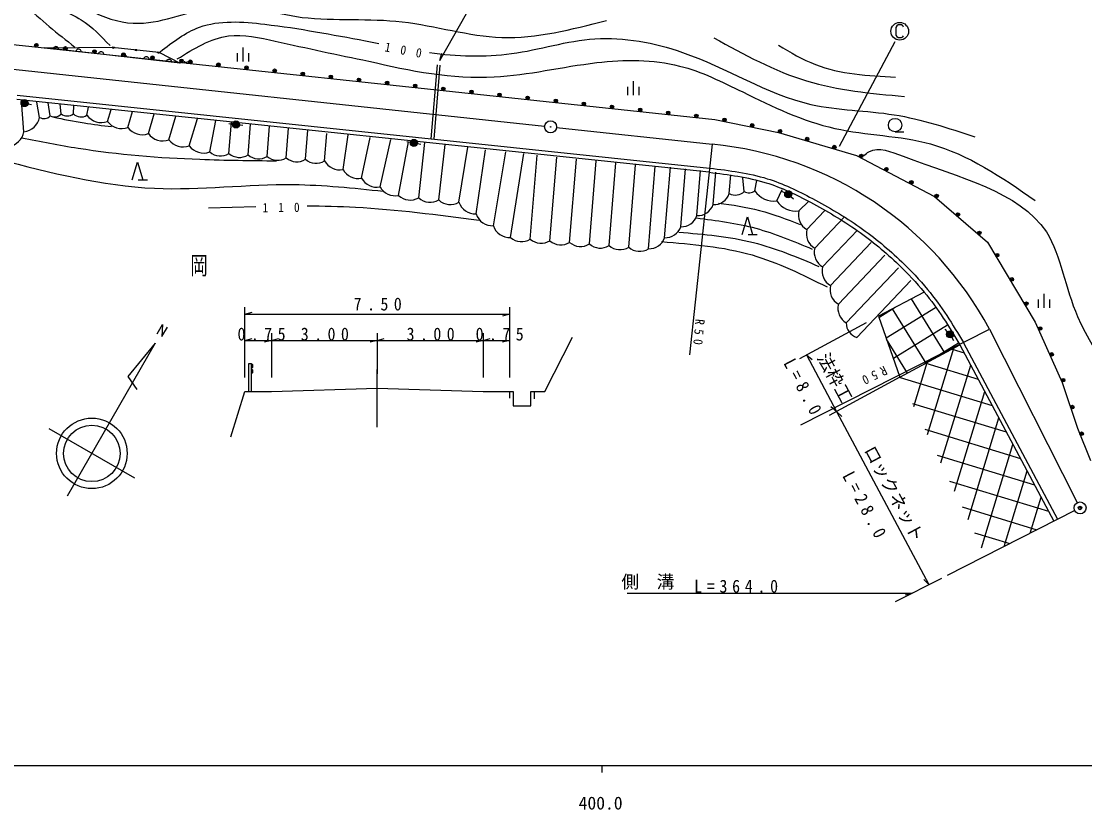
# Model space of a CAD drawing. Units: millimetres, scale not verified. Extents: x 40000 to 680000, y 20000 to 380000.
# Drawn here: x 385724 to 536466, y 198715 to 310462 of the extents above; entities that cross this region are included whole.
import ezdxf
from ezdxf.enums import TextEntityAlignment as Align

# ---------------------------------------------------------------- set-up
doc = ezdxf.new("R2010")
doc.units = ezdxf.units.MM
doc.header["$LTSCALE"] = 1000
doc.header["$PDMODE"] = 32
doc.header["$PDSIZE"] = 500
doc.layers.add('M-BGD', color=7, linetype='Continuous', lineweight=25)
doc.layers.add('M-TTL-BAND', color=7, linetype='Continuous', lineweight=25)
doc.layers.add('M-OTRS', color=6, linetype='Continuous')
doc.styles.add('ＭＳ ゴシック', font='')
doc.styles.get('ＭＳ ゴシック').set_extended_font_data('MS Gothic')

msp = doc.modelspace()

# ---------------------------------------------------------------- hatches: boundary and pattern name
at = {"layer": 'M-BGD'}
h = msp.add_hatch(dxfattribs=at)
h.set_pattern_fill('USER', color=256, style=0, pattern_type=2)
h.set_pattern_definition([(121.7233, (95682, 687683), (-2551.793, -1577.452), []), (31.7233, (95682, 687683), (-1577.452, 2551.793), [])])
h.paths.add_polyline_path([(510280, 260019), (518767, 264598), (516414, 268405), (513714, 272073), (507237, 268674)])
h = msp.add_hatch(dxfattribs=at)
h.set_pattern_fill('USER', color=256, style=0, pattern_type=2)
h.set_pattern_definition([(343.0788, (70694, 701013), (873.168, 2870.118), []), (73.0788, (70694, 701013), (-2870.118, 873.168), [])])
h.paths.add_polyline_path([(532098, 239610), (518767, 264598), (510280, 260019), (522391, 234687)])

# ---------------------------------------------------------------- linework, layer by layer
for p, q in [((379607, 307697), (408417, 304612)), ((509560, 307561), (501660, 292704)), ((362380, 306021), (459908, 295588)), ((408266, 304535), (389032, 306714)), ((398907, 306739), (398633, 306768)), ((398642, 306743), (398893, 306716)), ((398872, 306694), (398657, 306717)), ((398679, 306691), (398846, 306673)), ((398808, 306659), (398713, 306669)), ((402115, 306395), (401841, 306425)), ((401850, 306400), (402101, 306373)), ((402080, 306351), (401865, 306374)), ((401887, 306347), (402054, 306329)), ((402016, 306315), (401921, 306326)), ((405323, 306052), (405048, 306081)), ((405058, 306056), (405308, 306030)), ((405288, 306008), (405073, 306031)), ((417121, 306742), (417121, 304742)), ((405094, 306004), (405262, 305986)), ((405224, 305972), (405128, 305982)), ((408417, 304612), (408914, 304559)), ((409161, 304532), (409658, 304479)), ((416321, 305942), (416321, 304742)), ((417921, 305942), (417921, 304742)), ((445071, 304913), (445319, 305921)), ((409658, 304479), (484022, 296517)), ((443834, 293805), (444723, 304273)), ((444233, 293771), (445121, 304239)), ((472470, 301984), (472470, 299984)), ((471670, 301184), (471670, 299984)), ((473270, 301184), (473270, 299984)), ((483224, 289059), (385089, 299379)), ((385152, 299976), (483286, 289656)), ((386108, 294800), (385765, 299200)), ((386682, 298765), (387173, 298670)), ((388297, 296844), (387946, 298981)), ((389836, 297037), (389544, 298910)), ((391376, 297326), (391245, 298731)), ((393108, 297326), (393168, 298529)), ((395033, 297133), (395265, 298309)), ((397935, 296267), (398445, 297974)), ((400838, 295401), (401510, 297652)), ((403741, 294535), (404575, 297330)), ((406644, 293669), (407640, 297007)), ((409546, 292803), (410705, 296685)), ((412449, 291937), (413280, 296414)), ((415160, 291729), (415502, 296181)), ((415659, 295889), (415161, 295940)), ((416652, 295777), (417149, 295716)), ((417870, 291520), (418207, 295896)), ((420580, 291312), (420911, 295612)), ((484022, 296517), (493043, 294697)), ((423291, 291103), (423616, 295327)), ((426001, 290895), (426320, 295043)), ((428711, 290686), (429029, 294575)), ((431333, 289459), (432083, 294357)), ((433956, 288232), (435180, 294008)), ((461598, 295406), (483650, 293037)), ((493043, 294697), (504112, 291452)), ((509580, 294800), (510830, 294800)), ((436578, 287005), (438103, 293703)), ((439200, 285779), (440633, 293397)), ((440880, 293302), (440387, 293382)), ((441868, 293144), (442361, 293064)), ((442055, 285458), (442935, 293296)), ((444909, 285137), (445792, 292995)), ((447764, 284816), (449009, 292612)), ((483650, 293037), (480444, 263208)), ((450202, 283148), (451513, 292220)), ((452639, 281481), (454392, 291958)), ((455077, 279813), (456966, 291740)), ((457869, 279585), (458838, 291471)), ((460662, 279357), (461627, 291204)), ((463454, 279130), (464417, 290937)), ((504112, 291452), (515181, 285626)), ((466246, 278902), (467206, 290670)), ((469039, 278675), (469995, 290403)), ((471831, 278447), (472784, 290135)), ((474624, 278219), (475578, 289927)), ((476914, 279783), (477729, 289777)), ((479205, 281347), (479873, 289551)), ((402313, 287998), (403613, 287998)), ((481495, 282911), (482018, 289325)), ((483786, 284475), (484163, 289099)), ((486076, 286039), (486295, 288719)), ((488209, 286355), (488017, 288269)), ((489709, 286434), (489989, 287907)), ((492829, 285012), (493567, 286632)), ((493977, 286139), (493514, 286328)), ((494823, 285629), (495205, 285306)), ((495949, 283590), (497367, 284969)), ((515181, 285626), (522671, 279134)), ((412274, 284024), (418990, 284227)), ((497068, 280944), (499582, 283590)), ((498187, 278298), (502328, 282656)), ((499306, 275652), (504267, 280873)), ((488746, 280227), (490046, 280227)), ((500425, 273006), (506205, 279089)), ((522671, 279134), (529460, 267838)), ((501544, 270360), (508144, 277306)), ((502663, 267714), (510069, 275508)), ((504164, 265661), (511825, 273717)), ((530673, 271851), (530673, 269851)), ((417437, 259977), (417437, 269946)), ((454937, 269946), (454937, 259977)), ((529873, 271051), (529873, 269851)), ((531473, 271051), (531473, 269851)), ((417437, 268946), (418437, 269226)), ((417437, 268946), (454937, 268946)), ((454937, 268946), (453937, 268666)), ((505477, 267724), (496035, 262631)), ((529460, 267838), (533289, 259266)), ((417437, 265241), (418437, 265521)), ((421187, 266241), (421187, 259977)), ((421187, 265241), (422187, 265521)), ((436187, 266241), (436187, 260477)), ((436187, 265241), (437187, 265521)), ((451187, 266241), (451187, 259977)), ((451187, 265241), (452187, 265521)), ((496201, 253243), (522956, 266813)), ((517024, 266448), (516671, 266802)), ((517623, 265659), (517868, 265223)), ((522956, 266813), (535416, 242247)), ((404708, 264821), (392240, 243152)), ((404708, 264821), (400849, 260119)), ((417437, 265241), (421187, 265241)), ((421187, 265241), (420187, 264961)), ((421187, 265241), (436187, 265241)), ((436187, 265241), (435187, 264961)), ((436187, 265241), (451187, 265241)), ((451187, 265241), (450187, 264961)), ((451187, 265241), (454937, 265241)), ((454937, 265241), (453937, 264961)), ((518767, 264598), (532098, 239610)), ((519297, 264880), (532627, 239893)), ((497027, 263166), (501292, 255171)), ((497027, 263166), (497829, 262506)), ((436187, 252936), (436187, 261106)), ((400849, 260119), (402084, 258255)), ((510280, 260019), (500235, 254601)), ((454937, 257977), (454937, 257050)), ((458437, 257977), (458437, 256934)), ((533289, 259266), (535453, 252774)), ((501292, 255171), (500490, 255831)), ((501292, 255171), (514386, 230627)), ((501292, 255171), (502037, 254447)), ((401798, 245728), (389664, 252710)), ((535453, 252774), (537284, 248197)), ((535043, 241104), (516951, 231928)), ((509630, 228214), (516197, 231545)), ((514386, 230627), (513641, 231351)), ((471629, 229421), (512010, 229421)), ((512010, 229421), (511010, 229141))]:
    msp.add_line(p, q, dxfattribs=at)
for points in [[(445071, 304913), (455420, 323199), (468503, 323199)], [(510794, 309648), (510694, 309798), (510494, 309948), (510044, 309948), (509844, 309798), (509694, 309598), (509694, 308498), (509844, 308298), (510044, 308148), (510494, 308148), (510694, 308248), (510794, 308398)], [(389032, 306714), (398595, 306796), (405215, 306088), (408266, 304535)], [(391032, 306488), (391011, 306587), (390973, 306672), (390902, 306760), (390828, 306817), (390736, 306859), (390609, 306874), (390510, 306853), (390425, 306814), (390337, 306744), (390280, 306670), (390238, 306578)], [(394238, 306124), (394217, 306223), (394178, 306308), (394108, 306397), (394034, 306454), (393942, 306496), (393815, 306511), (393716, 306490), (393631, 306451), (393543, 306380), (393486, 306306), (393443, 306215)], [(397444, 305761), (397423, 305860), (397384, 305945), (397314, 306034), (397240, 306090), (397148, 306133), (397021, 306147), (396922, 306126), (396837, 306088), (396748, 306017), (396692, 305943), (396649, 305851)], [(400650, 305398), (400629, 305497), (400590, 305582), (400519, 305670), (400445, 305727), (400353, 305770), (400226, 305784), (400127, 305763), (400042, 305724), (399954, 305654), (399897, 305580), (399855, 305488)], [(403855, 305035), (403834, 305134), (403796, 305219), (403725, 305307), (403651, 305364), (403559, 305406), (403432, 305421), (403333, 305400), (403248, 305361), (403160, 305291), (403103, 305217), (403060, 305125)], [(407061, 304671), (407040, 304770), (407001, 304855), (406931, 304944), (406857, 305001), (406765, 305043), (406638, 305058), (406539, 305037), (406454, 304998), (406365, 304927), (406309, 304853), (406266, 304762)], [(409161, 304532), (409081, 304541), (409033, 304556), (408976, 304592), (408940, 304626), (408914, 304669), (408891, 304732), (408886, 304783), (408889, 304813)], [(409239, 304775), (409235, 304735), (409209, 304678), (409174, 304631), (409119, 304587), (409066, 304562), (408994, 304550), (408914, 304559)], [(401463, 287998), (402213, 290498), (402963, 287998)], [(487896, 280227), (488646, 282727), (489396, 280227)], [(513714, 272073), (507237, 268674), (510280, 260019), (518767, 264598)], [(404979, 266166), (405749, 267504), (405671, 265763), (406437, 267110)], [(415409, 251545), (417437, 257977), (421187, 257977), (436187, 258477), (451187, 257977), (454937, 257977), (455437, 257977), (455437, 255977), (457937, 255977), (457937, 257977), (458437, 257977), (459937, 257977), (463854, 265684)], [(417958, 257977), (417958, 261977), (418308, 261977), (418308, 257977)], [(418308, 261977), (418488, 261827), (418488, 261377), (418308, 261227), (418488, 261077), (418488, 260627), (418308, 260477)]]:
    msp.add_lwpolyline(points, dxfattribs=at)
for points in [[(398922, 306761), (398906, 306727), (398885, 306699), (398852, 306672), (398820, 306657), (398783, 306649), (398735, 306654), (398701, 306670), (398673, 306691), (398646, 306724), (398631, 306756), (398623, 306793)], [(402130, 306418), (402114, 306383), (402093, 306355), (402060, 306329), (402028, 306314), (401991, 306306), (401943, 306311), (401909, 306327), (401881, 306348), (401854, 306381), (401839, 306413), (401831, 306450)], [(405337, 306075), (405322, 306040), (405300, 306012), (405267, 305986), (405236, 305971), (405199, 305963), (405151, 305968), (405116, 305984), (405088, 306005), (405062, 306038), (405047, 306070), (405039, 306107)]]:
    msp.add_lwpolyline(points, close=True, dxfattribs=at)
for centre, radius in [((510244, 309048), 1250), ((387865, 307064), 250), ((387865, 307064), 150), ((387865, 307064), 50), ((391981, 306623), 250), ((391981, 306623), 150), ((391981, 306623), 50), ((396096, 306182), 250), ((396096, 306182), 150), ((396096, 306182), 50), ((400212, 305742), 250), ((400212, 305742), 150), ((400212, 305742), 50), ((404328, 305301), 250), ((404328, 305301), 150), ((404328, 305301), 50), ((408444, 304860), 250), ((408444, 304860), 150), ((408444, 304860), 50), ((409685, 304727), 250), ((409685, 304727), 150), ((409685, 304727), 50), ((413670, 304301), 250), ((413670, 304301), 150), ((413670, 304301), 50), ((417654, 303874), 250), ((417654, 303874), 150), ((417654, 303874), 50), ((421639, 303448), 250), ((421639, 303448), 150), ((421639, 303448), 50), ((425624, 303021), 250), ((425624, 303021), 150), ((425624, 303021), 50), ((429609, 302594), 250), ((429609, 302594), 150), ((429609, 302594), 50), ((433594, 302168), 250), ((433594, 302168), 150), ((433594, 302168), 50), ((437578, 301741), 250), ((437578, 301741), 150), ((437578, 301741), 50), ((441563, 301314), 250), ((441563, 301314), 150), ((441563, 301314), 50), ((445548, 300888), 250), ((445548, 300888), 150), ((445548, 300888), 50), ((449533, 300461), 250), ((449533, 300461), 150), ((449533, 300461), 50), ((453517, 300034), 250), ((453517, 300034), 150), ((453517, 300034), 50), ((386191, 298861), 500), ((386191, 298861), 440), ((386191, 298861), 380), ((386191, 298861), 320), ((386191, 298861), 260), ((386191, 298861), 200), ((386191, 298861), 140), ((386191, 298861), 80), ((386191, 298861), 20), ((457502, 299608), 250), ((457502, 299608), 150), ((457502, 299608), 50), ((461487, 299181), 250), ((461487, 299181), 150), ((461487, 299181), 50), ((465472, 298754), 250), ((465472, 298754), 150), ((465472, 298754), 50), ((469457, 298328), 250), ((469457, 298328), 150), ((469457, 298328), 50), ((473441, 297901), 250), ((473441, 297901), 150), ((473441, 297901), 50), ((477426, 297474), 250), ((477426, 297474), 150), ((477426, 297474), 50), ((481411, 297048), 250), ((481411, 297048), 150), ((481411, 297048), 50), ((416156, 295838), 500), ((416156, 295838), 440), ((416156, 295838), 380), ((416156, 295838), 320), ((416156, 295838), 260), ((416156, 295838), 200), ((416156, 295838), 140), ((416156, 295838), 80), ((416156, 295838), 20), ((460753, 295497), 850), ((460753, 295497), 34), ((485400, 296494), 250), ((485400, 296494), 150), ((485400, 296494), 50), ((489328, 295702), 250), ((489328, 295702), 150), ((489328, 295702), 50), ((509580, 295750), 950), ((493274, 294890), 250), ((493274, 294890), 150), ((493274, 294890), 50), ((497120, 293763), 250), ((441374, 293223), 500), ((441374, 293223), 440), ((441374, 293223), 380), ((441374, 293223), 320), ((441374, 293223), 260), ((441374, 293223), 200), ((441374, 293223), 140), ((441374, 293223), 80), ((441374, 293223), 20), ((497120, 293763), 150), ((497120, 293763), 50), ((500965, 292635), 250), ((500965, 292635), 150), ((500965, 292635), 50), ((504808, 291368), 250), ((504808, 291368), 150), ((504808, 291368), 50), ((508354, 289501), 250), ((508354, 289501), 150), ((508354, 289501), 50), ((494440, 285951), 500), ((511901, 287635), 250), ((511901, 287635), 150), ((511901, 287635), 50), ((494440, 285951), 440), ((494440, 285951), 380), ((494440, 285951), 320), ((494440, 285951), 260), ((494440, 285951), 200), ((494440, 285951), 140), ((494440, 285951), 80), ((494440, 285951), 20), ((515473, 285704), 250), ((515473, 285704), 150), ((515473, 285704), 50), ((518501, 283079), 250), ((518501, 283079), 150), ((518501, 283079), 50), ((521530, 280455), 250), ((521530, 280455), 150), ((521530, 280455), 50), ((524060, 277309), 250), ((524060, 277309), 150), ((524060, 277309), 50), ((526125, 273874), 250), ((526125, 273874), 150), ((526125, 273874), 50), ((528189, 270439), 250), ((528189, 270439), 150), ((528189, 270439), 50), ((530147, 266914), 250), ((530147, 266914), 150), ((530147, 266914), 50), ((517378, 266095), 500), ((517378, 266095), 440), ((517378, 266095), 380), ((517378, 266095), 320), ((517378, 266095), 260), ((517378, 266095), 200), ((517378, 266095), 140), ((517378, 266095), 80), ((517378, 266095), 20), ((531781, 263255), 250), ((531781, 263255), 150), ((531781, 263255), 50), ((533415, 259596), 250), ((533415, 259596), 150), ((533415, 259596), 50), ((534714, 255780), 250), ((534714, 255780), 150), ((534714, 255780), 50), ((395731, 249219), 5000), ((395731, 249219), 4000), ((536027, 252010), 250), ((536027, 252010), 150), ((536027, 252010), 50), ((535801, 241488), 850), ((535801, 241488), 34)]:
    msp.add_circle(centre, radius, dxfattribs=at)
for centre, radius, start, end in [((388938, 297967), 1293, 240.25511, 313.99492), ((390414, 298208), 1305, 243.74976, 317.48955), ((392242, 298480), 1443, 233.1301, 306.8699), ((394199, 298512), 1612, 227.41951, 301.1593), ((397068, 298659), 2544, 216.84995, 289.92589), ((385839, 297281), 2496, 276.1776, 349.91739), ((399971, 297793), 2544, 216.84995, 289.92589), ((383650, 295237), 2496, 276.1776, 349.91739), ((402874, 296927), 2544, 216.84995, 289.92589), ((405777, 296061), 2544, 216.84995, 289.92589), ((408679, 295195), 2544, 216.84995, 289.92589), ((411582, 294329), 2544, 216.84995, 289.92589), ((478847, 243268), 50000, 28.09341, 84.48786), ((413943, 293640), 2265, 228.7314, 302.47119), ((416654, 293431), 2265, 228.7314, 302.47119), ((419364, 293223), 2265, 228.7314, 302.47119), ((422074, 293014), 2265, 228.7314, 302.47119), ((424785, 292806), 2265, 228.7314, 302.47119), ((427495, 292597), 2265, 228.7314, 302.47119), ((430840, 291821), 2412, 208.05568, 281.79547), ((433462, 290594), 2412, 208.05568, 281.79547), ((436085, 289367), 2412, 208.05568, 281.79547), ((438707, 288140), 2412, 208.05568, 281.79547), ((488906, 287395), 1252, 236.14288, 309.88269), ((492384, 288169), 3189, 212.98064, 278.02222), ((440841, 287521), 2394, 226.71927, 300.45906), ((443696, 287201), 2394, 226.71927, 300.45906), ((446550, 286880), 2394, 226.71927, 300.45906), ((483888, 286784), 2311, 267.45375, 341.19354), ((486932, 287618), 1796, 241.55707, 315.29686), ((495504, 286748), 3189, 212.98064, 278.02222), ((450095, 285608), 2461, 198.74976, 272.48955), ((481598, 285220), 2311, 267.45375, 341.19354), ((498273, 283013), 2394, 166.05292, 239.79269), ((452532, 283940), 2461, 198.74976, 272.48955), ((479307, 283656), 2311, 267.45375, 341.19354), ((454970, 282272), 2461, 198.74976, 272.48955), ((477017, 282092), 2311, 267.45375, 341.19354), ((499392, 280367), 2394, 166.05292, 239.79269), ((456625, 281560), 2335, 228.46994, 302.20973), ((459417, 281333), 2335, 228.46994, 302.20973), ((462210, 281105), 2335, 228.46994, 302.20973), ((465002, 280878), 2335, 228.46994, 302.20973), ((467794, 280650), 2335, 228.46994, 302.20973), ((474726, 280528), 2311, 267.45375, 341.19354), ((470587, 280422), 2335, 228.46994, 302.20973), ((473379, 280195), 2335, 228.46994, 302.20973), ((500511, 277721), 2394, 166.05292, 239.79269), ((501629, 275075), 2394, 166.05292, 239.79269), ((502748, 272429), 2394, 166.05292, 239.79269), ((503867, 269783), 2394, 166.05292, 239.79269), ((504782, 267688), 2120, 179.2883, 253.02808)]:
    msp.add_arc(centre, radius, start, end, dxfattribs=at)
for points, knots in [([(379850, 320274), (381897, 317690), (383943, 315106), (386269, 312803), (388454, 310638), (390887, 308722), (393319, 306805)], [0, 0, 0, 0, 1, 1, 1, 2, 2, 2, 2]), ([(383560, 320106), (384905, 317701), (386250, 315295), (388330, 313774), (390081, 312494), (392353, 311841), (394228, 310652), (395764, 309678), (397035, 308343), (398305, 307009)], [0, 0, 0, 0, 1, 1, 1, 2, 2, 2, 3, 3, 3, 3]), ([(386795, 319011), (388006, 317755), (389216, 316500), (390583, 315328), (393911, 312476), (398163, 310125), (402368, 310172), (406025, 310213), (409645, 312069), (413311, 312487), (417376, 312946), (421432, 311598), (425518, 311014), (430253, 310504), (435011, 310920), (439723, 310383), (444452, 309843), (449133, 308342), (453823, 308173), (458762, 307995), (463711, 309294), (468660, 310593)], [0, 0, 0, 0, 1, 1, 1, 2, 2, 2, 3, 3, 3, 4, 4, 4, 5, 5, 5, 6, 6, 6, 7, 7, 7, 7]), ([(405417, 306142), (407193, 307510), (408970, 308877), (410968, 309611), (413805, 310653), (417088, 310416), (420249, 310045), (425163, 309467), (429778, 308562), (434503, 307703), (435145, 307563), (435788, 307425), (436431, 307291)], [0, 0, 0, 0, 1, 1, 1, 2, 2, 2, 3, 3, 3, 4, 4, 4, 4]), ([(407840, 305121), (410196, 306586), (412552, 308051), (415100, 308383), (417236, 308662), (419506, 308144), (421729, 307647), (426249, 306636), (430571, 305707), (434988, 304806), (440850, 303429), (446840, 302227), (452771, 302596), (457601, 302814), (462375, 304033), (467292, 304595), (471242, 305058), (475284, 305111), (479044, 304121), (482141, 303347), (485054, 301855), (487988, 300439), (492235, 298330), (496484, 296296), (501036, 295283), (505499, 294289), (510252, 294276), (514610, 293073), (519952, 291598), (524699, 288337), (529447, 285076)], [0, 0, 0, 0, 1, 1, 1, 2, 2, 2, 3, 3, 3, 4, 4, 4, 5, 5, 5, 6, 6, 6, 7, 7, 7, 8, 8, 8, 9, 9, 9, 10, 10, 10, 10]), ([(443584, 306022), (447477, 305500), (451375, 305329), (455233, 305882), (459176, 306404), (463073, 307720), (467029, 307963), (471188, 308253), (475430, 307443), (479432, 306055), (485689, 303902), (491339, 300105), (497652, 298682), (501470, 297822), (505530, 297831), (509448, 297208), (513359, 296586), (517128, 295336), (520897, 294085)], [0, 0, 0, 0, 1, 1, 1, 2, 2, 2, 3, 3, 3, 4, 4, 4, 5, 5, 5, 6, 6, 6, 6]), ([(483885, 308120), (488170, 305762), (492456, 303404), (497038, 302017), (501482, 300671), (506205, 300239), (510927, 299807)], [0, 0, 0, 0, 1, 1, 1, 2, 2, 2, 2]), ([(493039, 307068), (494759, 306053), (496479, 305038), (498301, 304332), (501834, 302962), (505749, 302752), (509665, 302543)], [0, 0, 0, 0, 1, 1, 1, 2, 2, 2, 2]), ([(390213, 296897), (391683, 296595), (393152, 296293), (394632, 296055), (395925, 295847), (397225, 295688), (398526, 295529)], [0, 0, 0, 0, 1, 1, 1, 2, 2, 2, 2]), ([(385793, 293950), (388454, 293427), (391114, 292903), (393790, 292477), (399494, 291571), (405271, 291113), (411047, 290899), (414660, 290765), (418273, 290727), (421885, 290689)], [0, 0, 0, 0, 1, 1, 1, 2, 2, 2, 3, 3, 3, 3]), ([(505148, 291436), (505389, 291629), (505631, 291821), (505885, 291963), (507254, 292724), (508989, 291996), (510725, 291331), (518893, 288201), (527072, 286452), (531033, 280598), (533139, 277117), (533696, 272692), (535453, 268603), (537997, 262679), (543056, 257458), (542924, 251661), (542868, 249199), (541874, 246632), (540881, 244065)], [0, 0, 0, 0, 1, 1, 1, 2, 2, 2, 3, 3, 3, 4, 4, 4, 5, 5, 5, 6, 6, 6, 6]), ([(382531, 290899), (389860, 289015), (397189, 287132), (404629, 286795), (411144, 286500), (417745, 287392), (424306, 287321), (428561, 287276), (432799, 286825), (437038, 286374)], [0, 0, 0, 0, 1, 1, 1, 2, 2, 2, 3, 3, 3, 3]), ([(483332, 289649), (486088, 289307), (488843, 288965), (491464, 288152), (493679, 287465), (495798, 286441), (497863, 285342), (500181, 284108), (502431, 282779), (504578, 281285), (506674, 279794), (508666, 278161), (510527, 276386), (511816, 275144), (513041, 273838), (514177, 272456), (515153, 271268), (516063, 270023), (516911, 268741), (517739, 267489), (518508, 266201), (519278, 264913)], [0, 0, 0, 0, 1, 1, 1, 2, 2, 2, 3, 3, 3, 4, 4, 4, 5, 5, 5, 6, 6, 6, 7, 7, 7, 7]), ([(483224, 289059), (485957, 288722), (488689, 288386), (491288, 287578), (493468, 286901), (495554, 285892), (497587, 284810), (499880, 283588), (502107, 282274), (504232, 280795), (506305, 279321), (508275, 277705), (510115, 275950), (511387, 274724), (512595, 273436), (513714, 272073), (514678, 270900), (515576, 269671), (516414, 268405), (517237, 267160), (518002, 265879), (518767, 264598)], [0, 0, 0, 0, 1, 1, 1, 2, 2, 2, 3, 3, 3, 4, 4, 4, 5, 5, 5, 6, 6, 6, 7, 7, 7, 7]), ([(426254, 284306), (428535, 284292), (430815, 284234), (433091, 284111), (438945, 283793), (444778, 283041), (450611, 282289)], [0, 0, 0, 0, 1, 1, 1, 2, 2, 2, 2]), ([(484575, 284702), (486523, 284422), (488470, 284142), (490362, 283650), (492332, 283137), (494241, 282394), (496150, 281650)], [0, 0, 0, 0, 1, 1, 1, 2, 2, 2, 2]), ([(481418, 282598), (484257, 282230), (487097, 281863), (489836, 281124), (492568, 280388), (495201, 279283), (497833, 278178)], [0, 0, 0, 0, 1, 1, 1, 2, 2, 2, 2]), ([(478917, 280580), (482491, 280278), (486066, 279976), (489499, 279106), (492673, 278302), (495726, 277013), (498779, 275723)], [0, 0, 0, 0, 1, 1, 1, 2, 2, 2, 2]), ([(476473, 279230), (480831, 278880), (485189, 278530), (489310, 277336), (492978, 276274), (496458, 274543), (499938, 272812)], [0, 0, 0, 0, 1, 1, 1, 2, 2, 2, 2])]:
    msp.add_open_spline(points, degree=3, knots=knots, dxfattribs=at)
at = {"layer": 'M-OTRS'}
msp.add_point((535801, 241488), dxfattribs=at)
at = {"layer": 'M-TTL-BAND'}
for p, q in [((40000, 205000), (579000, 205000)), ((468000, 205000), (468000, 204000))]:
    msp.add_line(p, q, dxfattribs=at)

# ---------------------------------------------------------------- texts
at = {"layer": 'M-BGD', "style": 'ＭＳ ゴシック', "width": 0.7}
msp.add_text('岡', height=2566, dxfattribs=at).set_placement((409691, 273802), align=Align.BOTTOM_LEFT)
at = {"layer": 'M-BGD', "style": 'ＭＳ ゴシック'}
for s, p in [('法枠工', (498009, 262549)), ('ロックネット', (504608, 249455))]:
    msp.add_text(s, height=1833, rotation=298.3, dxfattribs=at).set_placement(p, align=Align.BOTTOM_LEFT)
msp.add_text('側\u3000溝', height=1833, dxfattribs=at).set_placement((470790, 229556), align=Align.BOTTOM_LEFT)
at = {"layer": 'M-BGD', "attachment_point": 7, "style": 'ＭＳ ゴシック'}
for s, insert, char_height, rotation in [('\\T2.76;\\W0.9;100', (437169, 306187), 1320, 349.8), ('\\T2.76;\\W0.9;110', (419923, 283362), 1320, 0.7), ('\\T1.76;\\W0.9;R50', (481278, 268309), 1320, 264.9), ('\\T1.65;\\W0.9;L=8.0', (493679, 262033), 1833, 297.8), ('\\T1.76;\\W0.9;R50', (508029, 261700), 1320, 206.1), ('\\T1.62;\\W0.9;L=28.0', (502030, 246052), 1833, 297.8)]:
    msp.add_mtext(s, dxfattribs=dict(at, insert=insert, char_height=char_height, rotation=rotation))
at = {"layer": 'M-BGD', "char_height": 1833, "attachment_point": 7, "style": 'ＭＳ ゴシック'}
for s, insert in [('\\T1.69;\\W0.9;7.50', (432844, 269446)), ('\\T1.69;\\W0.9;0.75', (416375, 265191)), ('\\T1.69;\\W0.9;3.00', (425344, 265191)), ('\\T1.69;\\W0.9;3.00', (440344, 265191)), ('\\T1.69;\\W0.9;0.75', (450125, 265191)), ('\\T1.6;\\W0.9;L=364.0', (481100, 229453))]:
    msp.add_mtext(s, dxfattribs=dict(at, insert=insert))
at = {"layer": 'M-TTL-BAND', "style": 'ＭＳ ゴシック'}
msp.add_text('400.0', height=1833, dxfattribs=at).set_placement((467844, 198195), align=Align.BOTTOM_CENTER)

doc.saveas('drawing.dxf')
